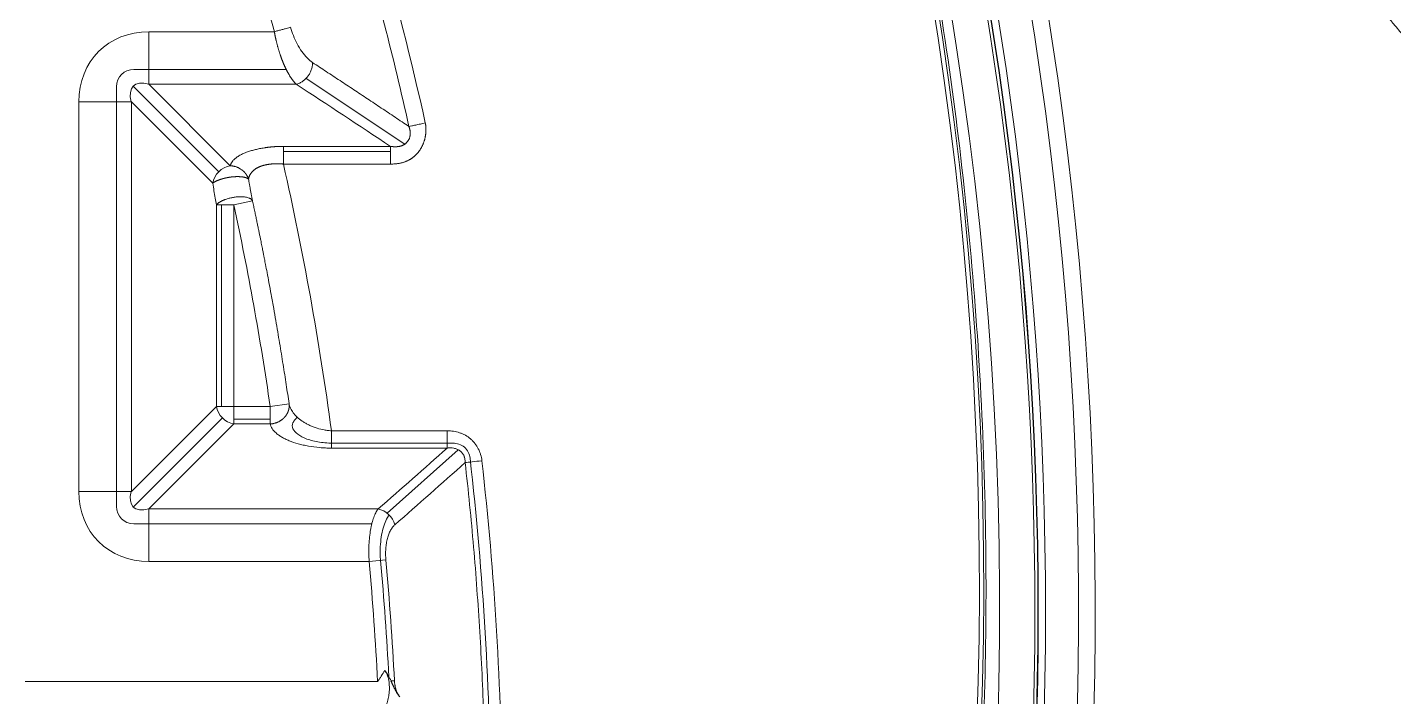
# Model space of a CAD drawing. Header units: millimetres. Extents: x 473 to 1051, y 289 to 609.
# Drawn here: x 705.81 to 741.85, y 456.96 to 474.62 of the extents above; entities that cross this region are included whole.
import ezdxf

# ---------------------------------------------------------------- set-up
doc = ezdxf.new("R2010")
doc.units = ezdxf.units.MM
doc.layers.add('core', color=7, linetype='Continuous', lineweight=20)

msp = doc.modelspace()

# ---------------------------------------------------------------- linework, layer by layer
at = {"layer": 'core', "lineweight": 13}
for p, q in [((712.323, 474.508), (709.013, 474.508)), ((709.013, 473.122), (709.013, 474.508)), ((712.635, 473.514), (708.62, 473.514)), ((713.159, 473.275), (715.768, 471.544)), ((708.158, 473.052), (708.158, 461.986)), ((710.858, 470.814), (708.601, 473.071)), ((709.013, 473.122), (712.901, 473.122)), ((709.013, 473.122), (711.162, 470.972)), ((707.164, 472.66), (708.551, 472.66)), ((707.164, 472.66), (707.164, 462.378)), ((710.7, 470.51), (708.551, 472.66)), ((708.551, 462.378), (708.551, 472.66)), ((715.384, 471.484), (712.563, 471.484)), ((715.384, 471.351), (712.563, 471.351)), ((712.563, 471.016), (715.384, 471.016)), ((711.256, 469.939), (711.747, 470.044)), ((710.794, 469.939), (711.256, 469.939)), ((710.794, 469.939), (710.794, 464.622)), ((710.925, 464.622), (710.925, 469.939)), ((711.256, 464.622), (711.256, 469.939)), ((708.551, 462.378), (710.794, 464.622)), ((711.256, 464.622), (710.794, 464.622)), ((712.213, 464.622), (711.256, 464.622)), ((711.256, 464.159), (711.256, 464.622)), ((712.711, 464.694), (712.213, 464.622)), ((712.213, 464.622), (712.213, 464.159)), ((710.952, 464.318), (708.601, 461.967)), ((711.256, 464.29), (712.213, 464.29)), ((711.256, 464.159), (709.013, 461.916)), ((711.256, 464.159), (712.214, 464.159)), ((716.883, 463.979), (713.829, 463.979)), ((716.883, 463.979), (716.883, 463.523)), ((717.029, 463.652), (713.829, 463.652)), ((713.829, 463.523), (716.883, 463.523)), ((717.174, 463.479), (715.296, 461.808)), ((708.551, 462.378), (707.164, 462.378)), ((709.013, 460.53), (709.013, 461.916)), ((715.06, 461.916), (709.013, 461.916)), ((708.62, 461.524), (714.894, 461.524)), ((709.013, 460.53), (714.823, 460.53)), ((714.823, 460.53), (715.265, 460.57)), ((715.047, 457.361), (705.747, 457.361)), ((715.399, 457.379), (715.49, 457.384))]:
    msp.add_line(p, q, dxfattribs=at)
at = {"layer": 'core', "lineweight": 18}
for p, q in [((712.563, 471.016), (712.563, 471.484)), ((715.384, 471.484), (715.384, 471.016)), ((713.829, 463.523), (713.829, 463.979))]:
    msp.add_line(p, q, dxfattribs=at)
for centre, radius, start, end in [((633.422, 459.219), 100.547, 306.63636, 233.36541), ((633.422, 459.219), 99.038, 307.10125, 78.9399), ((633.422, 459.219), 98.958, 307.11669, 78.9275), ((633.422, 453.183), 81.732, 15.12421, 74.87579), ((633.422, 459.219), 98.032, 307.23998, 37.69294)]:
    msp.add_arc(centre, radius, start, end, dxfattribs=at)
at = {"layer": 'core', "lineweight": 13}
for centre, radius, start, end in [((633.422, 459.219), 100.107, 306.80958, 233.19042), ((633.422, 459.219), 99.239, 307.05866, 79.0173), ((633.422, 459.219), 99.048, 307.09926, 78.94197), ((633.422, 453.183), 79.617, 8.25988, 12.14858), ((633.422, 453.183), 81.732, 2.92972, 5.15682), ((633.422, 453.183), 82.034, 3.00957, 5.15682), ((633.422, 453.183), 82.176, 2.92972, 5.15682)]:
    msp.add_arc(centre, radius, start, end, dxfattribs=at)
for centre, major_axis, ratio, start_param, end_param in [((633.422, 459.811), (0, 97.5), 0.999982, 4.675727, 5.417583), ((633.422, 459.81), (0, 97.616), 0.999982, 4.675738, 5.417591), ((709.354, 472.318), (1.665, -1.665), 0.854588, 2.434441, 3.848744), ((708.706, 472.967), (0.416, -0.416), 0.854588, 2.434441, 3.848744), ((709.354, 472.318), (-0.753, 0.753), 0.472398, 5.576034, 6.990337), ((317.248, 378.54), (-462.557, 0.017), 0.394767, 3.675702, 3.686156), ((711.162, 470.51), (0.356, 0.356), 0.854588, 0.863645, 2.277948), ((711.256, 464.622), (0.356, -0.356), 0.854588, 4.005238, 5.41954), ((717.797, 463.194), (0.5, 0.056), 0.010406, 3.630314, 4.711213), ((633.422, 453.655), (0, 84.612), 0.999984, 4.716787, 4.826111), ((633.422, 453.651), (0, 84.914), 0.999984, 4.718803, 4.824946), ((709.354, 462.72), (1.665, 1.665), 0.854588, 2.434441, 3.848744), ((709.354, 462.72), (0.753, 0.753), 0.472398, 2.434441, 3.848744), ((708.706, 462.071), (0.416, 0.416), 0.854588, 2.434441, 3.848744), ((715.06, 461.454), (0.331, -0.378), 0.837527, 1.033734, 2.334142)]:
    msp.add_ellipse(centre, major_axis=major_axis, ratio=ratio, start_param=start_param, end_param=end_param, dxfattribs=at)
at = {"layer": 'core', "lineweight": 18}
for points in [[(666.379, 531.908), (672.596, 529.29), (684.401, 522.567), (699.227, 508.585), (710.332, 491.5), (714.84, 478.684), (716.305, 472.101)], [(712.752, 474.624), (712.771, 474.551), (712.819, 474.406), (712.92, 474.182), (713.044, 473.978), (713.185, 473.808), (713.282, 473.727), (713.331, 473.694)], [(712.563, 471.016), (713.088, 468.691), (713.51, 466.342), (713.829, 463.979)], [(712.711, 464.697), (712.714, 464.678), (712.715, 464.658), (712.715, 464.639)]]:
    msp.add_open_spline(points, degree=3, dxfattribs=at)
at = {"layer": 'core', "lineweight": 13}
for points, knots in [([(715.873, 472.008), (715.468, 473.826), (715.014, 475.585), (714.024, 478.984), (713.488, 480.623), (712.354, 483.78), (711.756, 485.299), (710.825, 487.486), (710.508, 488.2), (710.027, 489.248), (709.785, 489.767), (709.499, 490.362), (709.356, 490.657), (709.284, 490.804), (709.248, 490.878), (709.23, 490.914), (709.221, 490.933), (709.216, 490.942), (709.214, 490.947), (709.213, 490.949), (709.212, 490.95), (709.212, 490.95), (709.212, 490.951), (709.212, 490.951), (708.427, 492.547), (707.602, 494.095), (705.886, 497.095), (704.995, 498.546), (703.156, 501.352), (702.209, 502.707), (700.754, 504.666), (700.264, 505.307), (699.52, 506.251), (699.147, 506.718), (698.708, 507.255), (698.488, 507.522), (698.377, 507.655), (698.322, 507.721), (698.295, 507.754), (698.281, 507.771), (698.274, 507.779), (698.27, 507.783), (698.269, 507.785), (698.268, 507.786), (698.267, 507.787), (698.267, 507.787), (697.128, 509.152), (695.954, 510.471), (693.543, 513.016), (692.307, 514.242), (689.781, 516.599), (688.49, 517.73), (685.864, 519.897), (684.527, 520.933), (681.816, 522.909), (680.441, 523.849), (677.66, 525.634), (676.254, 526.479), (673.417, 528.075), (671.987, 528.826), (669.109, 530.234), (667.661, 530.892), (666.208, 531.504)], [0, 0, 0, 0, 0.0625, 0.0625, 0.125, 0.125, 0.1875, 0.1875, 0.21875, 0.21875, 0.234375, 0.242188, 0.246094, 0.248047, 0.249023, 0.249512, 0.249756, 0.249878, 0.249939, 0.249969, 0.249985, 0.249992, 0.249992, 0.25, 0.25, 0.3125, 0.3125, 0.375, 0.375, 0.4375, 0.4375, 0.46875, 0.46875, 0.484375, 0.492188, 0.496094, 0.498047, 0.499023, 0.499512, 0.499756, 0.499878, 0.499939, 0.499969, 0.499985, 0.499985, 0.5, 0.5, 0.5625, 0.5625, 0.625, 0.625, 0.6875, 0.6875, 0.75, 0.75, 0.8125, 0.8125, 0.875, 0.875, 0.9375, 0.9375, 1, 1, 1, 1]), ([(710.995, 519.159), (711.424, 518.598), (711.848, 518.032), (712.682, 516.891), (713.093, 516.317), (714.306, 514.579), (715.09, 513.404), (716.606, 511.018), (718.066, 508.607), (720.091, 504.913), (721.951, 501.143), (723.646, 497.298), (725.178, 493.376), (726.088, 490.71), (726.569, 489.196), (726.622, 489.028), (726.727, 488.691), (726.779, 488.522), (726.934, 488.015), (727.238, 487.001), (727.524, 485.985), (728.075, 483.95), (728.748, 481.228), (729.578, 477.121), (730.231, 472.991), (730.706, 468.837), (731.004, 464.66), (731.083, 461.859), (731.102, 459.051), (731.081, 457.642), (731.029, 456.23)], [0, 0, 0, 0, 0.03125, 0.03125, 0.0625, 0.0625, 0.125, 0.125, 0.1875, 0.25, 0.3125, 0.375, 0.4375, 0.5, 0.5, 0.507812, 0.507812, 0.515625, 0.515625, 0.53125, 0.5625, 0.5625, 0.625, 0.6875, 0.75, 0.8125, 0.875, 0.9375, 0.9375, 1, 1, 1, 1]), ([(712.752, 474.624), (712.738, 474.621), (712.703, 474.611), (712.633, 474.592), (712.563, 474.573), (712.504, 474.557), (712.461, 474.546), (712.417, 474.534), (712.37, 474.521), (712.338, 474.512), (712.323, 474.508)], [0, 0, 0, 0, 0.149961, 0.340375, 0.530788, 0.625995, 0.721202, 0.816409, 0.911616, 1, 1, 1, 1]), ([(712.323, 474.508), (712.324, 474.502), (712.326, 474.489), (712.33, 474.469), (712.334, 474.448), (712.338, 474.428), (712.342, 474.407), (712.346, 474.386), (712.351, 474.364), (712.356, 474.342), (712.361, 474.32), (712.366, 474.298), (712.371, 474.275), (712.376, 474.252), (712.382, 474.229), (712.388, 474.206), (712.394, 474.182), (712.4, 474.158), (712.406, 474.134), (712.413, 474.11), (712.42, 474.085), (712.427, 474.061), (712.434, 474.036), (712.442, 474.011), (712.45, 473.986), (712.458, 473.961), (712.466, 473.936), (712.474, 473.91), (712.483, 473.885), (712.492, 473.86), (712.501, 473.834), (712.51, 473.808), (712.519, 473.783), (712.529, 473.757), (712.539, 473.732), (712.549, 473.707), (712.558, 473.685), (712.565, 473.668), (712.571, 473.654), (712.577, 473.64), (712.584, 473.625), (712.591, 473.61), (712.598, 473.594), (712.605, 473.578), (712.612, 473.562), (712.62, 473.546), (712.628, 473.529), (712.637, 473.511), (712.646, 473.494), (712.655, 473.476), (712.664, 473.458), (712.674, 473.44), (712.684, 473.422), (712.694, 473.403), (712.705, 473.385), (712.716, 473.366), (712.727, 473.348), (712.739, 473.329), (712.75, 473.311), (712.763, 473.292), (712.775, 473.274), (712.788, 473.256), (712.801, 473.238), (712.815, 473.22), (712.828, 473.203), (712.842, 473.186), (712.857, 473.169), (712.871, 473.153), (712.886, 473.137), (712.896, 473.127), (712.901, 473.122)], [0, 0, 0, 0, 0.010735, 0.021666, 0.032791, 0.044111, 0.055626, 0.067334, 0.079235, 0.091329, 0.103615, 0.116094, 0.128765, 0.141628, 0.154681, 0.167926, 0.18136, 0.194984, 0.208796, 0.222798, 0.236989, 0.251369, 0.265937, 0.280692, 0.295636, 0.310765, 0.326081, 0.341584, 0.357272, 0.373148, 0.389209, 0.405457, 0.421891, 0.43851, 0.455313, 0.472302, 0.489477, 0.498628, 0.508176, 0.518122, 0.528465, 0.539204, 0.55034, 0.561871, 0.573798, 0.586119, 0.598835, 0.611945, 0.62545, 0.639348, 0.653639, 0.668325, 0.683404, 0.698877, 0.714743, 0.731002, 0.747654, 0.764699, 0.782138, 0.799969, 0.818195, 0.836814, 0.855827, 0.875236, 0.895039, 0.915237, 0.935831, 0.956822, 0.978211, 1, 1, 1, 1]), ([(712.901, 473.122), (712.931, 473.129), (712.962, 473.14), (713.02, 473.167), (713.048, 473.184), (713.101, 473.221), (713.125, 473.242), (713.159, 473.275), (713.169, 473.287), (713.189, 473.31), (713.208, 473.333), (713.225, 473.357), (713.242, 473.383), (713.25, 473.397), (713.273, 473.438), (713.286, 473.468), (713.309, 473.531), (713.317, 473.563), (713.329, 473.629), (713.332, 473.662), (713.331, 473.694)], [0, 0, 0, 0, 0.125, 0.125, 0.25, 0.25, 0.375, 0.375, 0.4375, 0.4375, 0.5, 0.5625, 0.5625, 0.625, 0.625, 0.75, 0.75, 0.875, 0.875, 1, 1, 1, 1]), ([(713.331, 473.694), (713.392, 473.655), (713.512, 473.576), (713.693, 473.457), (713.874, 473.338), (714.055, 473.218), (714.237, 473.098), (714.418, 472.978), (714.6, 472.858), (714.781, 472.737), (714.963, 472.616), (715.145, 472.495), (715.327, 472.374), (715.509, 472.252), (715.691, 472.13), (715.812, 472.048), (715.873, 472.008)], [0, 0, 0, 0, 0.070558, 0.14125, 0.212076, 0.283035, 0.354129, 0.425356, 0.496717, 0.568213, 0.639842, 0.711605, 0.783503, 0.855534, 0.9277, 1, 1, 1, 1]), ([(716.305, 472.101), (716.263, 472.091), (716.219, 472.082), (716.133, 472.063), (716.09, 472.054), (716.013, 472.037), (715.978, 472.029), (715.918, 472.017), (715.893, 472.012), (715.873, 472.008)], [0, 0, 0, 0, 0.25, 0.25, 0.5, 0.5, 0.75, 0.75, 1, 1, 1, 1]), ([(711.642, 470.616), (711.641, 470.62), (711.639, 470.626), (711.636, 470.635), (711.633, 470.644), (711.629, 470.653), (711.626, 470.662), (711.622, 470.671), (711.618, 470.679), (711.614, 470.687), (711.61, 470.695), (711.606, 470.703), (711.601, 470.711), (711.597, 470.719), (711.592, 470.726), (711.588, 470.733), (711.583, 470.74), (711.578, 470.747), (711.574, 470.754), (711.569, 470.76), (711.564, 470.767), (711.559, 470.773), (711.554, 470.779), (711.549, 470.785), (711.544, 470.791), (711.539, 470.796), (711.534, 470.802), (711.529, 470.807), (711.524, 470.812), (711.519, 470.817), (711.515, 470.822), (711.51, 470.827), (711.505, 470.831), (711.5, 470.836), (711.495, 470.84), (711.49, 470.844), (711.486, 470.848), (711.481, 470.852), (711.476, 470.855), (711.472, 470.859), (711.467, 470.863), (711.455, 470.872), (711.435, 470.885), (711.407, 470.902), (711.38, 470.917), (711.353, 470.929), (711.326, 470.939), (711.301, 470.948), (711.276, 470.955), (711.252, 470.961), (711.229, 470.965), (711.207, 470.969), (711.185, 470.971), (711.17, 470.972), (711.162, 470.972)], [0, 0, 0, 0, 0.016293, 0.032395, 0.048306, 0.064025, 0.079551, 0.094885, 0.110025, 0.124971, 0.139723, 0.154281, 0.168643, 0.182809, 0.196781, 0.210556, 0.224135, 0.237517, 0.250703, 0.263693, 0.276486, 0.289082, 0.301482, 0.313685, 0.325692, 0.337502, 0.349116, 0.360534, 0.371756, 0.382783, 0.393614, 0.404251, 0.414693, 0.424942, 0.434997, 0.44486, 0.45453, 0.464009, 0.473298, 0.482396, 0.491305, 0.500027, 0.55301, 0.603626, 0.651872, 0.697766, 0.741367, 0.782778, 0.822164, 0.859762, 0.89589, 0.930958, 0.965466, 1, 1, 1, 1]), ([(712.563, 471.016), (712.558, 471.017), (712.549, 471.018), (712.535, 471.019), (712.522, 471.02), (712.508, 471.021), (712.494, 471.022), (712.48, 471.023), (712.467, 471.024), (712.453, 471.024), (712.439, 471.024), (712.426, 471.025), (712.412, 471.025), (712.398, 471.025), (712.385, 471.025), (712.371, 471.025), (712.358, 471.025), (712.345, 471.024), (712.331, 471.024), (712.318, 471.023), (712.305, 471.023), (712.292, 471.022), (712.279, 471.021), (712.266, 471.02), (712.253, 471.019), (712.241, 471.017), (712.228, 471.016), (712.215, 471.015), (712.203, 471.013), (712.191, 471.012), (712.178, 471.01), (712.166, 471.008), (712.154, 471.006), (712.142, 471.004), (712.13, 471.002), (712.119, 471), (712.107, 470.997), (712.096, 470.995), (712.084, 470.992), (712.073, 470.99), (712.062, 470.987), (712.051, 470.984), (712.04, 470.982), (712.03, 470.979), (712.019, 470.976), (712.009, 470.972), (711.999, 470.969), (711.988, 470.966), (711.979, 470.962), (711.969, 470.959), (711.959, 470.955), (711.95, 470.952), (711.94, 470.948), (711.931, 470.944), (711.919, 470.939), (711.905, 470.932), (711.888, 470.924), (711.871, 470.915), (711.854, 470.905), (711.838, 470.895), (711.822, 470.884), (711.807, 470.873), (711.792, 470.862), (711.777, 470.849), (711.763, 470.837), (711.75, 470.824), (711.737, 470.81), (711.724, 470.796), (711.713, 470.782), (711.702, 470.767), (711.692, 470.752), (711.683, 470.737), (711.674, 470.721), (711.667, 470.704), (711.66, 470.687), (711.654, 470.67), (711.649, 470.653), (711.645, 470.635), (711.643, 470.623), (711.642, 470.616)], [0, 0, 0, 0, 0.009731, 0.019451, 0.02916, 0.038856, 0.04854, 0.058213, 0.067873, 0.07752, 0.087154, 0.096775, 0.106383, 0.115977, 0.125557, 0.135124, 0.144675, 0.154212, 0.163734, 0.17324, 0.18273, 0.192205, 0.201663, 0.211105, 0.22053, 0.229937, 0.239327, 0.248699, 0.258053, 0.267388, 0.276705, 0.286002, 0.295281, 0.304539, 0.313778, 0.322997, 0.332196, 0.341374, 0.350531, 0.359667, 0.368782, 0.377876, 0.386948, 0.395999, 0.405028, 0.414035, 0.423021, 0.431984, 0.440926, 0.449845, 0.458743, 0.467618, 0.476472, 0.485303, 0.494113, 0.511416, 0.52906, 0.547046, 0.565377, 0.584052, 0.603071, 0.622433, 0.642136, 0.662178, 0.682554, 0.703262, 0.724297, 0.745654, 0.767328, 0.789312, 0.811601, 0.834187, 0.857063, 0.880223, 0.903659, 0.927362, 0.951325, 0.97554, 1, 1, 1, 1]), ([(713.829, 463.979), (713.791, 463.982), (713.753, 463.986), (713.678, 463.996), (713.642, 464.002), (713.534, 464.024), (713.466, 464.043), (713.383, 464.071), (713.367, 464.077), (713.335, 464.089), (713.287, 464.108), (713.213, 464.142), (713.157, 464.172), (713.118, 464.195), (713.104, 464.203), (713.079, 464.219), (713.066, 464.228), (713.005, 464.27), (712.961, 464.305), (712.903, 464.36), (712.885, 464.378), (712.859, 464.407), (712.851, 464.417), (712.835, 464.436), (712.828, 464.446), (712.791, 464.495), (712.768, 464.534), (712.74, 464.595), (712.733, 464.615), (712.72, 464.656), (712.715, 464.677), (712.711, 464.697)], [0, 0, 0, 0, 0.0625, 0.0625, 0.125, 0.125, 0.25, 0.25, 0.28125, 0.28125, 0.3125, 0.375, 0.4375, 0.4375, 0.46875, 0.46875, 0.5, 0.5, 0.625, 0.625, 0.6875, 0.6875, 0.71875, 0.71875, 0.75, 0.75, 0.875, 0.875, 0.9375, 0.9375, 1, 1, 1, 1]), ([(712.927, 464.337), (712.917, 464.325), (712.906, 464.314), (712.874, 464.278), (712.85, 464.253), (712.8, 464.178), (712.789, 464.124), (712.822, 463.969), (712.934, 463.867), (713.201, 463.751), (713.308, 463.719), (713.543, 463.671), (713.674, 463.656), (713.813, 463.653), (713.821, 463.652), (713.829, 463.652)], [0, 0, 0, 0, 0.040788, 0.040788, 0.127061, 0.127061, 0.299608, 0.299608, 0.644702, 0.644702, 0.817249, 0.817249, 0.989796, 0.989796, 1, 1, 1, 1]), ([(712.214, 464.159), (712.216, 464.149), (712.219, 464.139), (712.225, 464.118), (712.229, 464.108), (712.242, 464.077), (712.253, 464.057), (712.291, 463.998), (712.325, 463.959), (712.378, 463.912), (712.39, 463.903), (712.413, 463.884), (712.425, 463.875), (712.463, 463.848), (712.517, 463.813), (712.579, 463.78), (712.628, 463.756), (712.645, 463.748), (712.68, 463.732), (712.697, 463.725), (712.788, 463.687), (712.867, 463.66), (712.994, 463.625), (713.037, 463.614), (713.105, 463.598), (713.128, 463.593), (713.175, 463.584), (713.199, 463.579), (713.317, 463.558), (713.415, 463.545), (713.542, 463.534), (713.568, 463.532), (713.619, 463.529), (713.645, 463.527), (713.724, 463.524), (713.776, 463.523), (713.829, 463.523)], [0, 0, 0, 0, 0.03125, 0.03125, 0.0625, 0.0625, 0.125, 0.125, 0.25, 0.25, 0.28125, 0.28125, 0.3125, 0.3125, 0.375, 0.4375, 0.4375, 0.46875, 0.46875, 0.5, 0.5, 0.625, 0.625, 0.6875, 0.6875, 0.71875, 0.71875, 0.75, 0.75, 0.875, 0.875, 0.90625, 0.90625, 0.9375, 0.9375, 1, 1, 1, 1]), ([(716.883, 463.979), (716.911, 463.979), (716.939, 463.978), (716.994, 463.974), (717.022, 463.971), (717.104, 463.958), (717.157, 463.945), (717.223, 463.922), (717.236, 463.917), (717.262, 463.907), (717.301, 463.891), (717.338, 463.873), (717.41, 463.832), (717.455, 463.801), (717.519, 463.746), (717.54, 463.727), (717.578, 463.687), (717.597, 463.666), (717.648, 463.602), (717.678, 463.555), (717.716, 463.481), (717.727, 463.455), (717.748, 463.404), (717.757, 463.378), (717.78, 463.298), (717.791, 463.244), (717.797, 463.188)], [0, 0, 0, 0, 0.0625, 0.0625, 0.125, 0.125, 0.25, 0.25, 0.28125, 0.28125, 0.3125, 0.375, 0.375, 0.5, 0.5, 0.5625, 0.5625, 0.625, 0.625, 0.75, 0.75, 0.8125, 0.8125, 0.875, 0.875, 1, 1, 1, 1]), ([(717.356, 463.141), (717.357, 463.17), (717.355, 463.199), (717.348, 463.242), (717.345, 463.256), (717.339, 463.277), (717.336, 463.284), (717.331, 463.298), (717.329, 463.305), (717.315, 463.34), (717.3, 463.365), (717.272, 463.401), (717.262, 463.412), (717.241, 463.433), (717.229, 463.443), (717.193, 463.47), (717.167, 463.484), (717.126, 463.501), (717.112, 463.506), (717.084, 463.514), (717.069, 463.517), (717.026, 463.525), (716.998, 463.527), (716.955, 463.528), (716.94, 463.527), (716.912, 463.526), (716.897, 463.524), (716.883, 463.523)], [0, 0, 0, 0, 0.125, 0.125, 0.1875, 0.1875, 0.21875, 0.21875, 0.25, 0.25, 0.375, 0.375, 0.4375, 0.4375, 0.5, 0.5, 0.625, 0.625, 0.6875, 0.6875, 0.75, 0.75, 0.875, 0.875, 0.9375, 0.9375, 1, 1, 1, 1]), ([(717.486, 463.256), (717.473, 463.367), (717.421, 463.473), (717.252, 463.616), (717.14, 463.652), (717.029, 463.652)], [0, 0, 0, 0, 0.500589, 0.500589, 1, 1, 1, 1]), ([(717.889, 454.196), (717.884, 454.943), (717.869, 455.69), (717.82, 457.183), (717.786, 457.93), (717.719, 459.048), (717.694, 459.421), (717.64, 460.167), (717.551, 461.284), (717.44, 462.399), (717.356, 463.141)], [0, 0, 0, 0, 0.25, 0.25, 0.5, 0.5, 0.625, 0.625, 0.75, 1, 1, 1, 1]), ([(715.06, 461.916), (715.054, 461.909), (715.049, 461.902), (715.038, 461.886), (715.033, 461.878), (715.018, 461.854), (715.008, 461.836), (714.979, 461.78), (714.961, 461.739), (714.928, 461.648), (714.912, 461.598), (714.895, 461.53), (714.892, 461.516), (714.885, 461.487), (714.882, 461.473), (714.872, 461.43), (714.867, 461.4), (714.851, 461.307), (714.842, 461.243), (714.828, 461.11), (714.823, 461.041), (714.816, 460.897), (714.813, 460.753), (714.818, 460.605), (714.823, 460.53)], [0, 0, 0, 0, 0.03125, 0.03125, 0.0625, 0.0625, 0.125, 0.125, 0.25, 0.25, 0.375, 0.375, 0.40625, 0.40625, 0.4375, 0.4375, 0.5, 0.5, 0.625, 0.625, 0.75, 0.75, 0.875, 1, 1, 1, 1]), ([(715.348, 461.762), (715.342, 461.753), (715.336, 461.743), (715.267, 461.63), (715.216, 461.504), (715.141, 461.201), (715.12, 461.033), (715.113, 460.764), (715.116, 460.673), (715.123, 460.574), (715.123, 460.565), (715.124, 460.557)], [0, 0, 0, 0, 0.035647, 0.035647, 0.414263, 0.414263, 0.792879, 0.792879, 0.982187, 0.982187, 1, 1, 1, 1]), ([(715.501, 461.499), (715.491, 461.49), (715.481, 461.48), (715.461, 461.458), (715.451, 461.447), (715.423, 461.41), (715.405, 461.383), (715.372, 461.323), (715.357, 461.29), (715.335, 461.236), (715.329, 461.217), (715.316, 461.179), (715.31, 461.159), (715.294, 461.097), (715.285, 461.054), (715.271, 460.964), (715.265, 460.917), (715.258, 460.82), (715.257, 460.77), (715.258, 460.671), (715.261, 460.62), (715.265, 460.57)], [0, 0, 0, 0, 0.0625, 0.0625, 0.125, 0.125, 0.25, 0.25, 0.375, 0.375, 0.4375, 0.4375, 0.5, 0.5, 0.625, 0.625, 0.75, 0.75, 0.875, 0.875, 1, 1, 1, 1]), ([(715.49, 457.384), (715.492, 457.362), (715.493, 457.34), (715.497, 457.308), (715.499, 457.297), (715.502, 457.276), (715.504, 457.266), (715.513, 457.215), (715.523, 457.176), (715.548, 457.103), (715.562, 457.07), (715.586, 457.026), (715.594, 457.013), (715.607, 456.993), (715.611, 456.987), (715.62, 456.975), (715.625, 456.969), (715.629, 456.964)], [0, 0, 0, 0, 0.125, 0.125, 0.1875, 0.1875, 0.25, 0.25, 0.5, 0.5, 0.75, 0.75, 0.875, 0.875, 0.9375, 0.9375, 1, 1, 1, 1])]:
    msp.add_open_spline(points, degree=3, knots=knots, dxfattribs=at)
at = {"layer": 'core', "lineweight": 18}
for points, degree, knots in [([(745.723, 473.175), (745.585, 473.158), (745.446, 473.148), (745.17, 473.141), (744.895, 473.147), (744.621, 473.179), (744.416, 473.212), (744.347, 473.225), (744.245, 473.246), (744.211, 473.254), (744.143, 473.27), (744.11, 473.278), (743.942, 473.322), (743.678, 473.404), (743.424, 473.51), (743.175, 473.629), (743.053, 473.694), (742.903, 473.784), (742.874, 473.802), (742.815, 473.839), (742.727, 473.897), (742.643, 473.957), (742.477, 474.081), (742.371, 474.169), (742.168, 474.355), (742.071, 474.453), (741.933, 474.607), (741.888, 474.66), (741.822, 474.741), (741.8, 474.768), (741.758, 474.823), (741.737, 474.851), (741.633, 474.991), (741.557, 475.106), (741.414, 475.342), (741.349, 475.464), (741.229, 475.713), (741.175, 475.84), (741.114, 476.003), (741.103, 476.036), (741.08, 476.102), (741.047, 476.201), (741.018, 476.302), (740.964, 476.503), (740.935, 476.639), (740.912, 476.777)], 3, [0, 0, 0, 0, 0.0625, 0.0625, 0.125, 0.1875, 0.1875, 0.21875, 0.21875, 0.234375, 0.234375, 0.25, 0.25, 0.3125, 0.375, 0.375, 0.4375, 0.4375, 0.453125, 0.453125, 0.46875, 0.5, 0.5, 0.5625, 0.5625, 0.625, 0.625, 0.65625, 0.65625, 0.671875, 0.671875, 0.6875, 0.6875, 0.75, 0.75, 0.8125, 0.8125, 0.875, 0.875, 0.890625, 0.890625, 0.90625, 0.9375, 0.9375, 1, 1, 1, 1]), ([(716.305, 472.101), (716.342, 471.901), (716.299, 471.712), (716.252, 471.504), (716.131, 471.344), (716.031, 471.212), (715.889, 471.131), (715.684, 471.015), (715.384, 471.016)], 2, [0, 0, 0, 0.25, 0.25, 0.5, 0.5, 0.7, 0.7, 1, 1, 1]), ([(715.384, 471.484), (715.39, 471.483), (715.4, 471.481), (715.416, 471.479), (715.431, 471.478), (715.446, 471.476), (715.461, 471.475), (715.476, 471.474), (715.49, 471.474), (715.505, 471.473), (715.519, 471.473), (715.533, 471.474), (715.546, 471.474), (715.56, 471.475), (715.573, 471.476), (715.586, 471.478), (715.599, 471.479), (715.611, 471.481), (715.624, 471.484), (715.636, 471.486), (715.648, 471.489), (715.661, 471.492), (715.677, 471.497), (715.695, 471.504), (715.713, 471.511), (715.73, 471.52), (715.747, 471.53), (715.764, 471.541), (715.781, 471.554), (715.797, 471.568), (715.812, 471.583), (715.827, 471.599), (715.842, 471.617), (715.854, 471.635), (715.865, 471.652), (715.874, 471.668), (715.882, 471.686), (715.889, 471.703), (715.894, 471.722), (715.899, 471.741), (715.903, 471.76), (715.906, 471.781), (715.908, 471.801), (715.908, 471.823), (715.908, 471.844), (715.906, 471.866), (715.904, 471.889), (715.9, 471.912), (715.895, 471.936), (715.889, 471.959), (715.882, 471.983), (715.876, 471.999), (715.873, 472.008)], 3, [0, 0, 0, 0, 0.018122, 0.035958, 0.05351, 0.07078, 0.087771, 0.104486, 0.120927, 0.137097, 0.152999, 0.168637, 0.184013, 0.199132, 0.213998, 0.228613, 0.242982, 0.257111, 0.271002, 0.284662, 0.298094, 0.311306, 0.331944, 0.35269, 0.373614, 0.394782, 0.41626, 0.438109, 0.46039, 0.483157, 0.506464, 0.530359, 0.554886, 0.580089, 0.599969, 0.619996, 0.640228, 0.660719, 0.681525, 0.702694, 0.724275, 0.746315, 0.768855, 0.791936, 0.815595, 0.839867, 0.864784, 0.890375, 0.916668, 0.943688, 0.971458, 1, 1, 1, 1]), ([(712.563, 471.484), (712.556, 471.484), (712.542, 471.484), (712.522, 471.483), (712.501, 471.483), (712.48, 471.482), (712.458, 471.482), (712.437, 471.481), (712.416, 471.48), (712.394, 471.479), (712.372, 471.478), (712.35, 471.477), (712.328, 471.475), (712.306, 471.474), (712.284, 471.472), (712.262, 471.47), (712.24, 471.468), (712.217, 471.466), (712.195, 471.463), (712.172, 471.461), (712.149, 471.458), (712.127, 471.455), (712.104, 471.452), (712.081, 471.449), (712.045, 471.443), (711.995, 471.434), (711.934, 471.423), (711.878, 471.411), (711.805, 471.394), (711.715, 471.37), (711.617, 471.338), (711.522, 471.302), (711.448, 471.267), (711.387, 471.234), (711.342, 471.205), (711.304, 471.177), (711.256, 471.136), (711.222, 471.096), (711.198, 471.059), (711.187, 471.039), (711.178, 471.02), (711.171, 471.003), (711.166, 470.987), (711.164, 470.977), (711.162, 470.972)], 3, [0, 0, 0, 0, 0.009836, 0.019752, 0.029748, 0.039826, 0.049984, 0.060222, 0.070541, 0.080941, 0.091422, 0.101984, 0.112628, 0.123354, 0.134161, 0.145049, 0.156018, 0.167069, 0.178199, 0.18941, 0.200701, 0.212073, 0.223525, 0.235058, 0.24667, 0.280212, 0.31234, 0.343059, 0.372374, 0.43386, 0.498638, 0.554336, 0.621944, 0.662666, 0.703368, 0.744034, 0.778747, 0.868489, 0.895001, 0.919666, 0.94249, 0.963483, 0.982651, 1, 1, 1, 1]), ([(710.7, 470.51), (710.702, 470.512), (710.704, 470.514), (710.709, 470.518), (710.714, 470.522), (710.718, 470.526), (710.723, 470.529), (710.729, 470.533), (710.734, 470.537), (710.74, 470.54), (710.745, 470.544), (710.751, 470.547), (710.757, 470.551), (710.763, 470.554), (710.77, 470.557), (710.776, 470.561), (710.782, 470.564), (710.789, 470.567), (710.796, 470.57), (710.803, 470.574), (710.809, 470.577), (710.816, 470.58), (710.824, 470.583), (710.831, 470.586), (710.838, 470.588), (710.845, 470.591), (710.853, 470.594), (710.86, 470.597), (710.867, 470.6), (710.875, 470.602), (710.882, 470.605), (710.89, 470.607), (710.897, 470.61), (710.905, 470.612), (710.913, 470.615), (710.92, 470.617), (710.928, 470.62), (710.935, 470.622), (710.943, 470.624), (710.951, 470.626), (710.958, 470.629), (710.966, 470.631), (710.974, 470.633), (710.981, 470.635), (710.989, 470.637), (710.996, 470.639), (711.004, 470.641), (711.011, 470.643), (711.019, 470.644), (711.026, 470.646), (711.034, 470.648), (711.041, 470.65), (711.048, 470.651), (711.056, 470.653), (711.063, 470.654), (711.07, 470.656), (711.077, 470.657), (711.084, 470.659), (711.091, 470.66), (711.098, 470.661), (711.105, 470.663), (711.112, 470.664), (711.119, 470.665), (711.126, 470.666), (711.133, 470.668), (711.139, 470.669), (711.146, 470.67), (711.152, 470.671), (711.159, 470.672), (711.165, 470.672), (711.172, 470.673), (711.178, 470.674), (711.184, 470.675), (711.19, 470.676), (711.196, 470.676), (711.203, 470.677), (711.213, 470.678), (711.228, 470.68), (711.248, 470.681), (711.267, 470.682), (711.286, 470.683), (711.305, 470.684), (711.324, 470.685), (711.343, 470.685), (711.361, 470.685), (711.379, 470.684), (711.397, 470.684), (711.415, 470.683), (711.432, 470.681), (711.449, 470.68), (711.465, 470.678), (711.481, 470.676), (711.497, 470.674), (711.512, 470.671), (711.526, 470.668), (711.541, 470.665), (711.554, 470.661), (711.567, 470.658), (711.579, 470.653), (711.59, 470.649), (711.601, 470.644), (711.611, 470.639), (711.62, 470.634), (711.629, 470.629), (711.636, 470.623), (711.64, 470.619), (711.642, 470.616)], 3, [0, 0, 0, 0, 0.008978, 0.017901, 0.02677, 0.035583, 0.044341, 0.053042, 0.061687, 0.070275, 0.078807, 0.087281, 0.095697, 0.104056, 0.112357, 0.1206, 0.128785, 0.136911, 0.144979, 0.152988, 0.160938, 0.16883, 0.176662, 0.184435, 0.19215, 0.199805, 0.207401, 0.214939, 0.222417, 0.229836, 0.237196, 0.244497, 0.25174, 0.258923, 0.266048, 0.273114, 0.280122, 0.287071, 0.293962, 0.300795, 0.30757, 0.314287, 0.320946, 0.327549, 0.334093, 0.340581, 0.347012, 0.353386, 0.359703, 0.365965, 0.37217, 0.37832, 0.384414, 0.390452, 0.396436, 0.402365, 0.408239, 0.414059, 0.419826, 0.425538, 0.431197, 0.436803, 0.442357, 0.447857, 0.453306, 0.458703, 0.464048, 0.469342, 0.474585, 0.479777, 0.48492, 0.490012, 0.495055, 0.500048, 0.504993, 0.509889, 0.514737, 0.53065, 0.546561, 0.562477, 0.578406, 0.594354, 0.610328, 0.626335, 0.642382, 0.658476, 0.674624, 0.690833, 0.707109, 0.72346, 0.739891, 0.756411, 0.773024, 0.789737, 0.806556, 0.823486, 0.840534, 0.857705, 0.875003, 0.892432, 0.909999, 0.927705, 0.945555, 0.963553, 0.9817, 1, 1, 1, 1]), ([(710.7, 470.51), (710.71, 470.443), (710.73, 470.31), (710.761, 470.119), (710.783, 469.998), (710.794, 469.939), (710.794, 469.939), (710.794, 469.939)], 3, [0, 0, 0, 0, 0.333319, 0.666637, 0.999956, 0.999956, 1, 1, 1, 1]), ([(711.642, 470.616), (711.645, 470.602), (711.65, 470.572), (711.658, 470.528), (711.666, 470.483), (711.673, 470.439), (711.681, 470.395), (711.689, 470.35), (711.697, 470.306), (711.705, 470.262), (711.714, 470.217), (711.722, 470.173), (711.73, 470.129), (711.739, 470.085), (711.745, 470.055), (711.748, 470.041)], 3, [0, 0, 0, 0, 0.076393, 0.152874, 0.229443, 0.306101, 0.382847, 0.459682, 0.536606, 0.613619, 0.69072, 0.767909, 0.845186, 0.92255, 1, 1, 1, 1]), ([(711.747, 470.042), (711.747, 470.043), (711.746, 470.045), (711.745, 470.048), (711.743, 470.052), (711.742, 470.055), (711.74, 470.058), (711.738, 470.062), (711.735, 470.065), (711.733, 470.069), (711.73, 470.073), (711.727, 470.076), (711.723, 470.08), (711.717, 470.086), (711.707, 470.094), (711.692, 470.104), (711.676, 470.112), (711.651, 470.123), (711.615, 470.135), (711.567, 470.145), (711.514, 470.152), (711.458, 470.155), (711.391, 470.155), (711.311, 470.149), (711.22, 470.135), (711.126, 470.114), (711.061, 470.094), (711.023, 470.08), (711.01, 470.075), (710.997, 470.069), (710.984, 470.064), (710.97, 470.058), (710.957, 470.052), (710.944, 470.046), (710.93, 470.039), (710.917, 470.032), (710.904, 470.025), (710.891, 470.018), (710.879, 470.01), (710.866, 470.002), (710.854, 469.994), (710.843, 469.985), (710.832, 469.977), (710.821, 469.967), (710.811, 469.958), (710.802, 469.949), (710.797, 469.942), (710.794, 469.939)], 3, [0, 0, 0, 0, 0.004832, 0.010024, 0.015581, 0.021504, 0.027794, 0.034453, 0.041481, 0.048877, 0.056642, 0.064774, 0.073272, 0.082135, 0.107157, 0.132374, 0.15779, 0.183415, 0.234531, 0.284586, 0.333881, 0.382745, 0.431531, 0.49931, 0.568988, 0.641395, 0.71719, 0.728375, 0.739864, 0.751658, 0.763761, 0.776174, 0.788899, 0.801938, 0.815291, 0.828959, 0.842944, 0.857245, 0.871862, 0.886794, 0.902041, 0.9176, 0.93347, 0.949648, 0.966132, 0.982917, 1, 1, 1, 1]), ([(711.748, 470.041), (711.758, 469.994), (711.777, 469.902), (711.806, 469.767), (711.833, 469.64), (711.858, 469.519), (711.882, 469.404), (711.905, 469.296), (711.925, 469.195), (711.945, 469.1), (711.962, 469.012), (711.979, 468.931), (711.994, 468.857), (712.007, 468.789), (712.019, 468.727), (712.03, 468.673), (712.04, 468.625), (712.048, 468.584), (712.054, 468.549), (712.069, 468.476), (712.094, 468.345), (712.135, 468.135), (712.184, 467.871), (712.243, 467.555), (712.303, 467.222), (712.36, 466.895), (712.412, 466.593), (712.461, 466.298), (712.508, 466.012), (712.553, 465.733), (712.596, 465.463), (712.636, 465.2), (712.675, 464.945), (712.699, 464.777), (712.711, 464.695)], 3, [0, 0, 0, 0, 0.026543, 0.051833, 0.075868, 0.098649, 0.120176, 0.14045, 0.159469, 0.177234, 0.193746, 0.209003, 0.223007, 0.235756, 0.247251, 0.257493, 0.26648, 0.274214, 0.280693, 0.285919, 0.315288, 0.354634, 0.403956, 0.463254, 0.532528, 0.590427, 0.646836, 0.701756, 0.755186, 0.807127, 0.857579, 0.906542, 0.954016, 1, 1, 1, 1]), ([(712.715, 464.638), (712.715, 464.635), (712.715, 464.629), (712.714, 464.619), (712.714, 464.609), (712.713, 464.599), (712.712, 464.589), (712.71, 464.579), (712.709, 464.57), (712.707, 464.56), (712.705, 464.55), (712.703, 464.54), (712.7, 464.531), (712.698, 464.521), (712.695, 464.512), (712.692, 464.502), (712.688, 464.493), (712.685, 464.483), (712.681, 464.474), (712.677, 464.465), (712.673, 464.455), (712.668, 464.446), (712.664, 464.437), (712.659, 464.428), (712.654, 464.419), (712.649, 464.411), (712.643, 464.402), (712.638, 464.393), (712.632, 464.385), (712.626, 464.377), (712.62, 464.368), (712.613, 464.36), (712.607, 464.352), (712.6, 464.344), (712.593, 464.337), (712.586, 464.329), (712.579, 464.321), (712.572, 464.314), (712.564, 464.307), (712.556, 464.3), (712.549, 464.293), (712.538, 464.283), (712.524, 464.272), (712.506, 464.259), (712.487, 464.247), (712.468, 464.235), (712.449, 464.224), (712.429, 464.214), (712.409, 464.205), (712.388, 464.196), (712.367, 464.189), (712.345, 464.182), (712.324, 464.176), (712.302, 464.171), (712.28, 464.166), (712.258, 464.163), (712.236, 464.161), (712.221, 464.16), (712.213, 464.159)], 3, [0, 0, 0, 0, 0.013763, 0.027522, 0.041276, 0.055026, 0.06877, 0.082509, 0.096243, 0.109972, 0.123695, 0.137413, 0.151125, 0.164832, 0.178533, 0.192228, 0.205917, 0.219599, 0.233276, 0.246946, 0.26061, 0.274267, 0.287918, 0.301562, 0.315199, 0.328829, 0.342452, 0.356068, 0.369677, 0.383279, 0.396873, 0.410459, 0.424038, 0.43761, 0.451173, 0.464729, 0.478276, 0.491816, 0.505347, 0.51887, 0.532385, 0.545892, 0.5743, 0.602706, 0.63111, 0.659511, 0.687909, 0.716303, 0.744694, 0.77308, 0.801463, 0.829841, 0.858214, 0.886582, 0.914945, 0.943303, 0.971654, 1, 1, 1, 1]), ([(715.047, 457.361), (715.055, 457.373), (715.063, 457.386), (715.08, 457.41), (715.088, 457.423), (715.112, 457.46), (715.128, 457.485), (715.176, 457.558), (715.207, 457.607), (715.238, 457.656)], 3, [0, 0, 0, 0, 0.125, 0.125, 0.25, 0.25, 0.5, 0.5, 1, 1, 1, 1]), ([(715.186, 456.526), (715.186, 456.527), (715.187, 456.528), (715.188, 456.529), (715.188, 456.53), (715.19, 456.533), (715.191, 456.535), (715.194, 456.541), (715.196, 456.545), (715.202, 456.556), (715.206, 456.564), (715.219, 456.589), (715.227, 456.606), (715.251, 456.661), (715.266, 456.7), (715.288, 456.763), (715.298, 456.795), (715.307, 456.83), (715.313, 456.853), (715.316, 456.864), (715.331, 456.924), (715.34, 456.974), (715.348, 457.038), (715.35, 457.051), (715.353, 457.078), (715.354, 457.091), (715.357, 457.131), (715.358, 457.158), (715.359, 457.212), (715.358, 457.24), (715.354, 457.295), (715.352, 457.323), (715.34, 457.405), (715.327, 457.458), (715.305, 457.523), (715.3, 457.536), (715.289, 457.562), (715.284, 457.574), (715.266, 457.61), (715.253, 457.634), (715.238, 457.656)], 3, [0, 0, 0, 0, 0.003906, 0.003906, 0.007812, 0.007812, 0.015625, 0.015625, 0.03125, 0.03125, 0.0625, 0.0625, 0.125, 0.125, 0.25, 0.25, 0.3125, 0.34375, 0.34375, 0.375, 0.375, 0.5, 0.5, 0.53125, 0.53125, 0.5625, 0.5625, 0.625, 0.625, 0.6875, 0.6875, 0.75, 0.75, 0.875, 0.875, 0.90625, 0.90625, 0.9375, 0.9375, 1, 1, 1, 1]), ([(715.4, 457.379), (715.377, 457.427), (715.353, 457.474), (715.299, 457.567), (715.27, 457.612), (715.238, 457.656)], 3, [0, 0, 0, 0, 0.5, 0.5, 1, 1, 1, 1]), ([(715.399, 457.379), (715.401, 457.374), (715.406, 457.366), (715.412, 457.353), (715.418, 457.34), (715.423, 457.327), (715.429, 457.315), (715.435, 457.303), (715.44, 457.291), (715.446, 457.279), (715.451, 457.268), (715.456, 457.257), (715.461, 457.246), (715.466, 457.235), (715.471, 457.225), (715.476, 457.215), (715.48, 457.206), (715.483, 457.2), (715.485, 457.196), (715.491, 457.185), (715.499, 457.169), (715.509, 457.151), (715.516, 457.137), (715.522, 457.126), (715.526, 457.119), (715.528, 457.115), (715.528, 457.113), (715.529, 457.11), (715.531, 457.108), (715.534, 457.1), (715.542, 457.085), (715.552, 457.068), (715.559, 457.056), (715.563, 457.05), (715.565, 457.046), (715.569, 457.041), (715.573, 457.035), (715.578, 457.028), (715.583, 457.022), (715.586, 457.017), (715.589, 457.014), (715.591, 457.01), (715.593, 457.007), (715.596, 457.004), (715.598, 457.001), (715.602, 456.997), (715.606, 456.991), (715.611, 456.985), (715.614, 456.982), (715.617, 456.979), (715.619, 456.975), (715.623, 456.971), (715.626, 456.967), (715.628, 456.965), (715.629, 456.964)], 3, [0, 0, 0, 0, 0.026364, 0.052407, 0.07815, 0.103616, 0.128803, 0.153605, 0.178021, 0.202076, 0.225793, 0.249195, 0.272306, 0.295148, 0.317745, 0.340121, 0.362301, 0.371899, 0.379457, 0.3939, 0.446795, 0.49292, 0.518903, 0.547926, 0.567717, 0.571226, 0.57634, 0.581062, 0.586764, 0.594088, 0.634885, 0.692376, 0.724462, 0.730567, 0.740493, 0.754231, 0.771774, 0.796507, 0.814638, 0.826183, 0.837586, 0.847987, 0.857383, 0.866246, 0.875723, 0.885867, 0.910883, 0.929281, 0.94114, 0.946505, 0.961674, 0.975638, 0.98841, 1, 1, 1, 1])]:
    msp.add_open_spline(points, degree=degree, knots=knots, dxfattribs=at)
at = {"layer": 'core', "lineweight": 13}
for points in [[(716.883, 463.523), (716.279, 462.987), (715.671, 462.451), (715.06, 461.916)], [(717.356, 463.141), (716.742, 462.593), (716.123, 462.046), (715.501, 461.499)]]:
    msp.add_open_spline(points, degree=3, dxfattribs=at)

doc.saveas('drawing.dxf')
